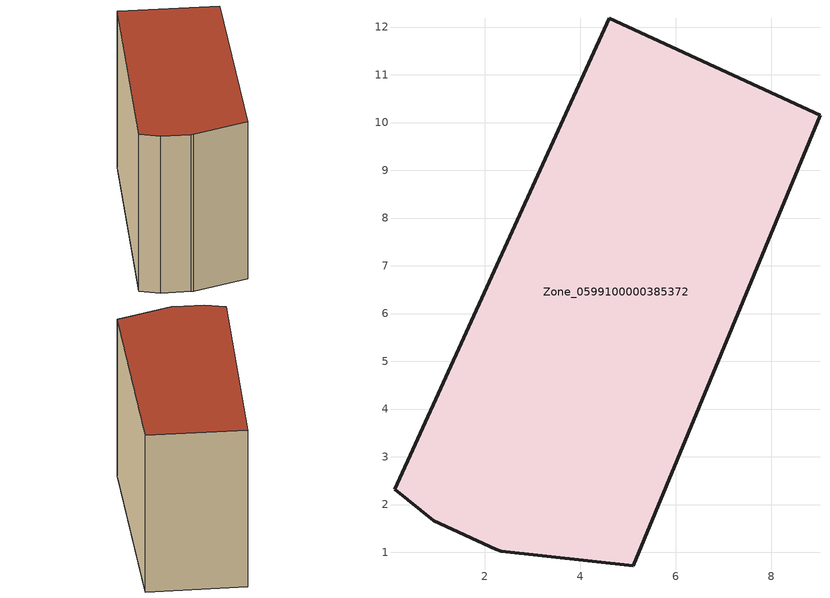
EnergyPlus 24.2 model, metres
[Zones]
Zone_0599100000385372
 floor ground (C_G): 5.11,0.72 2.34,1.02 2.23,1.07 0.93,1.66 0.11,2.32 4.61,12.18 9.02,10.16 z0
 wall outside (C_F): 9.02,10.16 4.61,12.18 0.11,2.32 0.93,1.66 2.23,1.07 2.34,1.02 5.11,0.72 9.02,10.16 z0:8.75
 roof outside (C_R): 5.11,0.72 9.02,10.16 4.61,12.18 0.11,2.32 0.93,1.66 2.23,1.07 2.34,1.02 z8.75
[BUILDING]
Pand.0599100000385372: North Axis=0; Terrain=City; Loads Convergence Tolerance Value=0.04; Temperature Convergence Tolerance Value=0.4; Solar Distribution=FullExterior; Maximum Number of Warmup Days=25; Minimum Number of Warmup Days=1
[Site:Location]
Rotterdam.The.Hague.AP_ZH_NLD Design_Conditions: Latitude=51.96; Longitude=4.45; Time Zone=1; Elevation=-4.5
[SITE:GROUNDTEMPERATURE:BUILDINGSURFACE]
18, 18, 18, 18, 18, 18, 18, 18, 18, 18, 18, 18
[MATERIAL] Thermal Absorptance=0.9; Solar Absorptance=0.7; Visible Absorptance=0.7
Name | Roughness | Thickness | Conductivity | Density | Specific Heat
G.TI.1992-2005 | MediumSmooth | 0.15 | 0.06 | 540 | 1210
F.TI.1992-2005 | Rough | 0.3 | 0.12 | 1920 | 840
R.TI.1992-2005 | MediumRough | 0.2 | 0.08 | 1500 | 1000
[CONSTRUCTION]
C_G: G.TI.1992-2005
C_F: F.TI.1992-2005
C_R: R.TI.1992-2005
[ZONE]
Zone_0599100000385372: Type=1; Multiplier=1; Ceiling Height=Autocalculate; Volume=Autocalculate; Floor Area=autocalculate; Part of Total Floor Area=Yes
[ZONEINFILTRATION:DESIGNFLOWRATE]
Infil_Zone_0599100000385372: Zone or ZoneList or Space or SpaceList=Zone_0599100000385372; Schedule=AlwaysOn; Design Flow Rate Calculation Method=Flow/Area; Flow Rate per Floor Area=0.0015; Constant Term Coefficient=1; Temperature Term Coefficient=0; Velocity Term Coefficient=0; Velocity Squared Term Coefficient=0
[HVACTEMPLATE:ZONE:IDEALLOADSAIRSYSTEM]
Zone_0599100000385372: Maximum Heating Supply Air Temperature=50; Minimum Cooling Supply Air Temperature=13; Maximum Heating Supply Air Humidity Ratio=0.0156; Minimum Cooling Supply Air Humidity Ratio=0.0077; Heating Limit=NoLimit; Cooling Limit=NoLimit; Dehumidification Control Type=ConstantSensibleHeatRatio; Cooling Sensible Heat Ratio=0.7; Dehumidification Setpoint=60; Humidification Control Type=None; Humidification Setpoint=30; Outdoor Air Method=None; Outdoor Air Flow Rate per Person=0.00944; Outdoor Air Flow Rate per Zone Floor Area=0; Outdoor Air Flow Rate per Zone=0; Demand Controlled Ventilation Type=None; Outdoor Air Economizer Type=NoEconomizer; Heat Recovery Type=None; Sensible Heat Recovery Effectiveness=0.7; Latent Heat Recovery Effectiveness=0.65
[ZONECONTROL:THERMOSTAT]
ThermostatControl_Zone_0599100000385372: Zone or ZoneList=Zone_0599100000385372; Control Type Schedule=DualSetpointControlType; Control 1=Thermostat_Zone_0599100000385372; Temperature Difference Between Cutout And Setpoint=0
[THERMOSTATSETPOINT:DUALSETPOINT]
Thermostat_Zone_0599100000385372: Heating Setpoint Temperature Schedule=HeatingSetpoint_Zone_0599100000385372; Cooling Setpoint Temperature Schedule=CoolingSetpoint_Zone_0599100000385372
[SCHEDULE:COMPACT]
HeatingSetpoint_Zone_0599100000385372: Through: 12/31, For: AllDays, Until: 24:00, 21
CoolingSetpoint_Zone_0599100000385372: Through: 12/31, For: AllDays, Until: 24:00, 24
DualSetpointControlType: Through: 12/31, For: AllDays, Until: 24:00, 4
AlwaysOn: Through: 12/31, For: AllDays, Until: 24:00, 1
